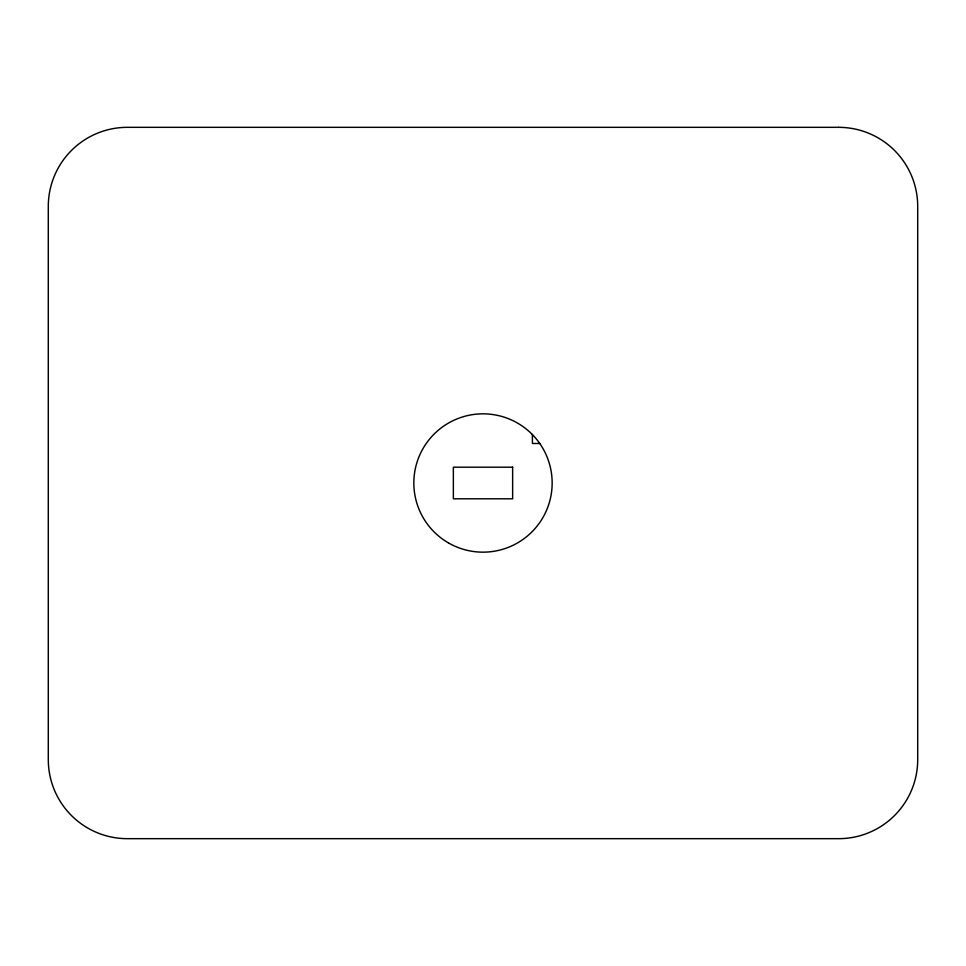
<?xml version="1.0" encoding="UTF-8"?>
<svg xmlns="http://www.w3.org/2000/svg" width="966" height="966" viewBox="0 0 966 966"><rect width="100%" height="100%" fill="white"/><g stroke="black" fill="none" stroke-linecap="round" stroke-linejoin="round"><path stroke-width="1.45" d="M539.934 443.479L532.399 443.479L532.399 434.446M838.669 127.331L127.331 127.331A79.031 79.031 0 0 0 48.3 206.374L48.3 759.626A79.031 79.031 0 0 0 127.331 838.669L838.669 838.669A79.031 79.031 0 0 0 917.7 759.626L917.7 206.374A79.031 79.031 0 0 0 838.669 127.331M512.644 467.194L453.356 467.194L453.356 498.806L512.644 498.806L512.644 467.194M448.417 542.892A69.154 69.154 0 0 0 552.154 483A69.154 69.154 0 0 0 448.417 423.108A69.154 69.154 0 0 0 448.417 542.892"/></g></svg>
